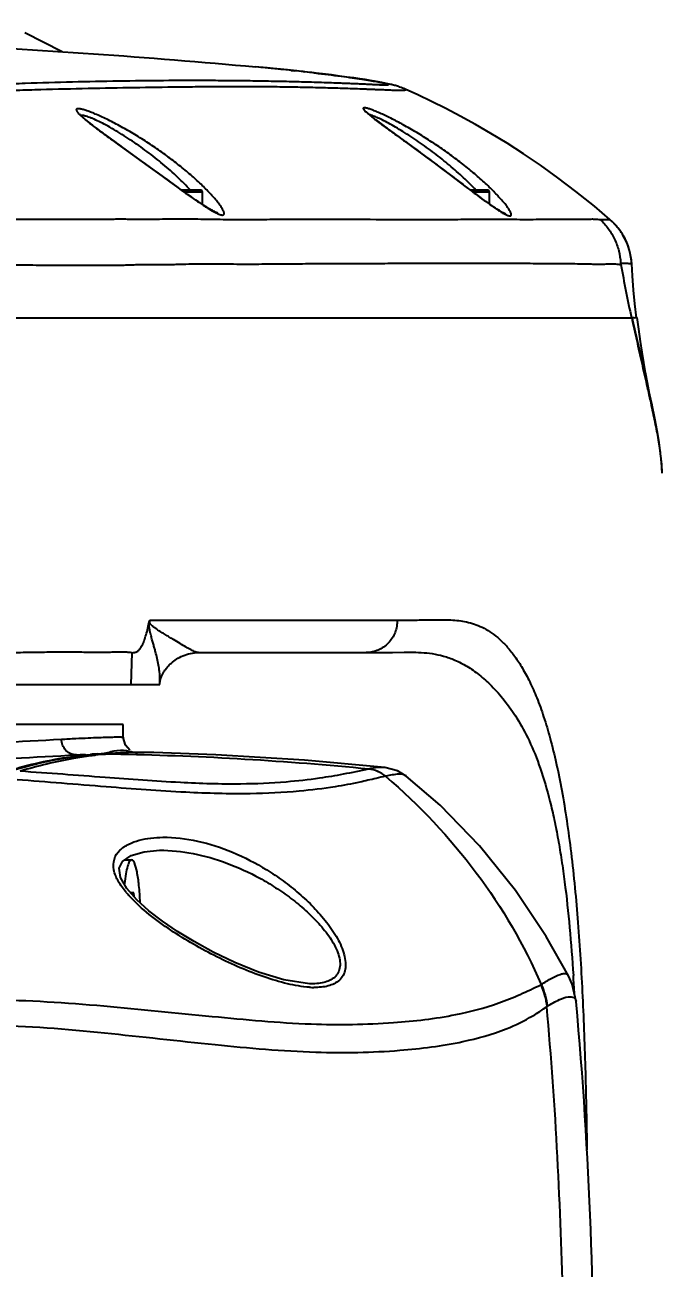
# Model space of a CAD drawing. Header units: millimetres. Extents: x 5828 to 6704, y 123 to 421.
# Drawn here: x 6434.87 to 6437.54, y 215.44 to 220.64 of the extents above; entities that cross this region are included whole.
import ezdxf

# ---------------------------------------------------------------- set-up
doc = ezdxf.new("R2010")
doc.units = ezdxf.units.MM
doc.layers.add('外形图', color=7, linetype='Continuous')
doc.layers.add('尺寸标注', color=7, linetype='Continuous')
doc.styles.add('微软雅黑', font='msyh.ttc', dxfattribs={"height": 1.5})
doc.dimstyles.new('尺寸标注_1_15比例', dxfattribs={"dimtxt": 1.5, "dimasz": 1.25, "dimexe": 0.5, "dimexo": 0.4, "dimgap": 0.5, "dimtad": 1, "dimdec": 1, "dimlfac": 15, "dimdsep": 46, "dimtxsty": '微软雅黑', "dimcen": 0.09, "dimadec": 0, "dimazin": 0, "dimtp": 0.01, "dimtm": 0.01, "dimtfac": 1, "dimtdec": 1, "dimtofl": 0, "dimtmove": 0, "dimatfit": 3, "dimfxl": 1, "dimtolj": 1, "dimarcsym": 0})

# ---------------------------------------------------------------- blocks, each defined once
blk = doc.blocks.new('*D790')
at = {"layer": 'Defpoints', "color": 0}
for p in [(6431.8498, 222.0224), (6429.7498, 214.45), (6431.8498, 214.4501)]:
    blk.add_point(p, dxfattribs=at)
at = {"layer": '尺寸标注', "color": 0, "lineweight": -2}
for p, q in [((6429.7498, 214.85), (6429.7498, 222.5224)), ((6431.8498, 214.8501), (6431.8498, 222.5224)), ((6428.4998, 222.0224), (6427.2498, 222.0224)), ((6433.0998, 222.0224), (6439.0354, 222.0224))]:
    blk.add_line(p, q, dxfattribs=at)
at = {"layer": '尺寸标注', "color": 0}
for points in [[(6428.4998, 221.814), (6428.4998, 222.2307), (6429.7498, 222.0224)], [(6433.0998, 222.2307), (6433.0998, 221.814), (6431.8498, 222.0224)]]:
    blk.add_solid(points, dxfattribs=at)
at = {"layer": '尺寸标注', "color": 0, "insert": (6436.6926, 223.3019), "char_height": 1.5, "attachment_point": 5, "style": '微软雅黑'}
blk.add_mtext('\\A1;31.5', dxfattribs=at)
blk = doc.blocks.new('*D791')
at = {"layer": 'Defpoints', "color": 0}
for p in [(6429.7498, 214.45), (6429.7498, 213.5834), (6447.9848, 213.5834)]:
    blk.add_point(p, dxfattribs=at)
at = {"layer": '尺寸标注', "color": 0, "lineweight": -2}
for p, q in [((6447.9848, 215.7), (6447.9848, 216.95)), ((6430.1498, 214.45), (6448.4848, 214.45)), ((6430.1498, 213.5834), (6448.4848, 213.5834)), ((6447.9848, 212.3334), (6447.9848, 208.1098))]:
    blk.add_line(p, q, dxfattribs=at)
at = {"layer": '尺寸标注', "color": 0}
for points in [[(6447.7765, 215.7), (6448.1932, 215.7), (6447.9848, 214.45)], [(6448.1932, 212.3334), (6447.7765, 212.3334), (6447.9848, 213.5834)]]:
    blk.add_solid(points, dxfattribs=at)
at = {"layer": '尺寸标注', "color": 0, "insert": (6446.7058, 209.5966), "char_height": 1.5, "attachment_point": 5, "rotation": 90, "style": '微软雅黑'}
blk.add_mtext('\\A1;13', dxfattribs=at)

msp = doc.modelspace()

# ---------------------------------------------------------------- linework, layer by layer
at = {"layer": '外形图', "color": 7, "linetype": 'Continuous'}
for p, q in [((6435.0307, 220.5282), (6434.8746, 220.6079)), ((6435.9883, 220.4505), (6436.0027, 220.449)), ((6436.0378, 220.4452), (6436.0454, 220.4443)), ((6436.0843, 220.4399), (6436.0872, 220.4396)), ((6436.4154, 220.389), (6436.4154, 220.389)), ((6436.3566, 220.2323), (6436.3461, 220.2402)), ((6436.3684, 220.2235), (6436.3566, 220.2323)), ((6436.3818, 220.2137), (6436.3684, 220.2235)), ((6436.4045, 220.1971), (6436.3818, 220.2137)), ((6435.2492, 220.1532), (6435.2253, 220.1707)), ((6436.482, 220.1407), (6436.4045, 220.1971)), ((6435.2757, 220.134), (6435.2492, 220.1532)), ((6435.3916, 220.05), (6435.2757, 220.134)), ((6436.5053, 220.1237), (6436.482, 220.1407)), ((6436.5303, 220.1053), (6436.5053, 220.1237)), ((6436.5573, 220.0853), (6436.5303, 220.1053)), ((6436.5868, 220.0634), (6436.5573, 220.0853)), ((6436.6181, 220.0399), (6436.5868, 220.0634)), ((6435.4492, 220.0082), (6435.3916, 220.05)), ((6435.4826, 219.984), (6435.4492, 220.0082)), ((6436.6498, 220.0161), (6436.6181, 220.0399)), ((6436.7206, 219.9627), (6436.6498, 220.0161)), ((6435.5114, 219.9632), (6435.4826, 219.984)), ((6435.5298, 219.95), (6435.5114, 219.9632)), ((6436.7443, 219.9449), (6436.7206, 219.9627)), ((6435.6098, 219.95), (6435.5298, 219.95)), ((6435.548, 219.9371), (6435.5298, 219.95)), ((6435.5391, 219.9434), (6435.6165, 219.9434)), ((6435.6165, 219.89), (6435.6165, 219.9434)), ((6436.8098, 219.95), (6436.7375, 219.95)), ((6436.7662, 219.9286), (6436.7443, 219.9449)), ((6436.7463, 219.9434), (6436.8165, 219.9434)), ((6436.8165, 219.892), (6436.8165, 219.9434)), ((6437.3311, 219.8172), (6437.3204, 219.827)), ((6437.3424, 219.8055), (6437.3311, 219.8172)), ((6437.3531, 219.7929), (6437.3424, 219.8055)), ((6437.3631, 219.7796), (6437.3531, 219.7929)), ((6437.3724, 219.7655), (6437.3631, 219.7796)), ((6437.3724, 219.7655), (6437.3721, 219.7659)), ((6437.3744, 219.762), (6437.3724, 219.7655)), ((6437.3745, 219.762), (6437.3743, 219.7623)), ((6437.3757, 219.7599), (6437.3743, 219.7623)), ((6437.4111, 219.6424), (6437.4111, 219.6424)), ((6428.3048, 219.4167), (6437.4124, 219.4167)), ((6437.4332, 219.4167), (6437.4345, 219.4172)), ((6437.4345, 219.4172), (6437.4345, 219.4172)), ((6437.4961, 219.0502), (6437.496, 219.0506)), ((6435.3989, 218.1526), (6436.431, 218.1527)), ((6435.6848, 218.1527), (6435.8467, 218.1527)), ((6436.2169, 218.1527), (6436.431, 218.1527)), ((6435.3222, 218.0163), (6435.3177, 217.8834)), ((6435.6006, 218.0167), (6436.357, 218.0167)), ((6436.4867, 218.018), (6436.4871, 218.018)), ((6428.2805, 217.8834), (6435.439, 217.8834)), ((6435.439, 217.8834), (6435.4392, 217.89)), ((6435.2849, 217.7167), (6428.4148, 217.7167)), ((6435.2859, 217.6622), (6435.2849, 217.7167)), ((6435.0905, 217.5891), (6435.1292, 217.5902)), ((6435.1683, 217.5912), (6435.1469, 217.5885)), ((6435.1683, 217.5912), (6435.1469, 217.5891)), ((6435.167, 217.5911), (6435.1469, 217.5886)), ((6435.2761, 217.5975), (6435.167, 217.5911)), ((6435.1689, 217.5866), (6435.1676, 217.5864)), ((6435.1683, 217.5912), (6435.1827, 217.5916)), ((6435.1709, 217.5876), (6435.1697, 217.5875)), ((6435.1786, 217.5931), (6435.1937, 217.5942)), ((6435.1827, 217.5916), (6435.2116, 217.5924)), ((6435.2913, 217.5977), (6435.2755, 217.5969)), ((6435.3214, 217.5987), (6435.2761, 217.5975)), ((6435.2913, 217.5977), (6435.2762, 217.5967)), ((6435.3212, 217.5987), (6435.2913, 217.5977)), ((6435.339, 217.599), (6435.3209, 217.5987)), ((6435.3394, 217.5991), (6435.3212, 217.5987)), ((6436.3117, 217.5296), (6436.3111, 217.5295)), ((6436.3792, 217.5363), (6436.3787, 217.5363)), ((6436.3832, 217.4997), (6436.3827, 217.4996)), ((6436.4687, 217.5006), (6436.4686, 217.5007)), ((6435.2823, 217.1439), (6435.3195, 217.1684)), ((6435.2916, 217.15), (6435.3208, 217.15)), ((6435.3294, 217.012), (6435.3178, 217.012)), ((6435.3308, 216.9972), (6435.3294, 217.012)), ((6436.065, 216.6322), (6436.0641, 216.6322)), ((6437.1469, 216.6658), (6437.147, 216.6657)), ((6437.1788, 216.5577), (6437.1788, 216.5576))]:
    msp.add_line(p, q, dxfattribs=at)
for points in [[(6436.4154, 220.389), (6436.4038, 220.3919), (6436.3921, 220.3946), (6436.3798, 220.3972), (6436.3665, 220.3999), (6436.3519, 220.4026), (6436.3356, 220.4054), (6436.3173, 220.4085), (6436.297, 220.4117), (6436.2743, 220.4151), (6436.249, 220.4188), (6436.221, 220.4227), (6436.1902, 220.4269), (6436.1563, 220.4312), (6436.1191, 220.4358), (6436.0783, 220.4406), (6436.0338, 220.4456), (6435.9853, 220.4509), (6435.9336, 220.4562), (6435.8793, 220.4615), (6435.8397, 220.4652)], [(6436.4639, 220.3722), (6436.4592, 220.3742), (6436.4532, 220.3767), (6436.4475, 220.3788), (6436.4423, 220.3807), (6436.4373, 220.3825), (6436.4325, 220.384), (6436.428, 220.3854), (6436.4236, 220.3867), (6436.4193, 220.3879), (6436.4154, 220.389)], [(6437.3204, 219.827), (6437.2555, 219.8824), (6437.1781, 219.9448), (6437.1028, 220.0019), (6437.0298, 220.0542), (6436.9588, 220.1023), (6436.8899, 220.1465), (6436.8229, 220.1873), (6436.7579, 220.2249), (6436.6948, 220.2595), (6436.6337, 220.2915), (6436.5744, 220.3209), (6436.5171, 220.3481), (6436.4639, 220.3722)], [(6435.2253, 220.1707), (6435.2039, 220.1864), (6435.1941, 220.1937), (6435.1848, 220.2006), (6435.1762, 220.2071), (6435.1681, 220.2132), (6435.1606, 220.2189), (6435.1537, 220.2243), (6435.1473, 220.2293), (6435.1415, 220.2339), (6435.1362, 220.2382), (6435.1313, 220.2421), (6435.127, 220.2458), (6435.123, 220.2492), (6435.1195, 220.2522), (6435.1164, 220.2551), (6435.1136, 220.2576), (6435.1112, 220.2599), (6435.1091, 220.262), (6435.1075, 220.2637), (6435.1061, 220.2652), (6435.1051, 220.2664), (6435.1044, 220.2673), (6435.1039, 220.2679)], [(6436.3461, 220.2402), (6436.3369, 220.2472), (6436.3327, 220.2504), (6436.3288, 220.2535), (6436.3252, 220.2563), (6436.3219, 220.259), (6436.3189, 220.2614), (6436.3161, 220.2637), (6436.3137, 220.2658), (6436.3114, 220.2678), (6436.3095, 220.2695), (6436.3078, 220.2711), (6436.3063, 220.2724), (6436.3051, 220.2736), (6436.3041, 220.2746), (6436.3034, 220.2754), (6436.3028, 220.276), (6436.3025, 220.2764), (6436.3024, 220.2764)], [(6435.6803, 219.8543), (6435.6803, 219.8544), (6435.6798, 219.8545), (6435.6789, 219.8547), (6435.6775, 219.8552), (6435.6755, 219.8559), (6435.6731, 219.857), (6435.6702, 219.8583), (6435.6668, 219.8599), (6435.6629, 219.8619), (6435.6586, 219.8642), (6435.6538, 219.8669), (6435.6485, 219.8699), (6435.6428, 219.8733), (6435.6366, 219.8771), (6435.6299, 219.8813), (6435.6228, 219.8858), (6435.6151, 219.8908), (6435.607, 219.8962), (6435.5984, 219.902), (6435.5893, 219.9082), (6435.5797, 219.9148), (6435.5696, 219.9218), (6435.559, 219.9293), (6435.548, 219.9371)], [(6436.8833, 219.8508), (6436.8833, 219.8508), (6436.8832, 219.8508), (6436.8826, 219.851), (6436.8816, 219.8514), (6436.8801, 219.852), (6436.8783, 219.8528), (6436.876, 219.8539), (6436.8733, 219.8553), (6436.8701, 219.857), (6436.8665, 219.859), (6436.8625, 219.8614), (6436.858, 219.8641), (6436.853, 219.8673), (6436.8474, 219.8708), (6436.8414, 219.8748), (6436.8349, 219.8792), (6436.8279, 219.884), (6436.8205, 219.8892), (6436.8126, 219.8948), (6436.8042, 219.9007), (6436.7954, 219.9071), (6436.7861, 219.9139), (6436.7764, 219.921), (6436.7662, 219.9286)], [(6437.4112, 219.6424), (6437.4102, 219.6539), (6437.4081, 219.6698), (6437.4049, 219.6856), (6437.4009, 219.7011), (6437.3959, 219.7164), (6437.3901, 219.7313), (6437.3833, 219.7458), (6437.3757, 219.7599)], [(6437.431, 219.4167), (6437.4247, 219.4746), (6437.4193, 219.5323), (6437.4145, 219.592), (6437.4111, 219.6424)], [(6437.4332, 219.4167), (6437.4345, 219.4171), (6437.4345, 219.4172)], [(6437.496, 219.0506), (6437.486, 219.0984), (6437.4769, 219.1444), (6437.4689, 219.1874), (6437.4616, 219.2294), (6437.4547, 219.2722), (6437.4478, 219.3178), (6437.4407, 219.3682), (6437.4345, 219.4172)], [(6437.5383, 218.767), (6437.5364, 218.8045), (6437.5321, 218.8487), (6437.5259, 218.8945), (6437.5177, 218.943), (6437.5077, 218.9949), (6437.4961, 219.0502)], [(6435.4392, 217.89), (6435.4392, 217.8902), (6435.4392, 217.8905), (6435.4392, 217.8909), (6435.4393, 217.8913), (6435.4393, 217.8918), (6435.4394, 217.8924), (6435.4395, 217.893), (6435.4395, 217.8937), (6435.4397, 217.8946), (6435.4398, 217.8954), (6435.44, 217.8964), (6435.4401, 217.8975), (6435.4404, 217.8986), (6435.4406, 217.8999), (6435.4409, 217.9012), (6435.4413, 217.9026), (6435.4417, 217.9042), (6435.4421, 217.9058), (6435.4427, 217.9075), (6435.4432, 217.9093), (6435.4439, 217.9112), (6435.4446, 217.9132), (6435.4454, 217.9153), (6435.4463, 217.9175), (6435.4473, 217.9199), (6435.4484, 217.9223), (6435.4496, 217.9248), (6435.4509, 217.9275), (6435.4524, 217.9303), (6435.454, 217.9332), (6435.4558, 217.9363), (6435.4578, 217.9394), (6435.46, 217.9427), (6435.4624, 217.9461), (6435.465, 217.9496), (6435.4678, 217.9533), (6435.471, 217.957), (6435.4745, 217.9609), (6435.4783, 217.9649), (6435.4824, 217.969), (6435.4869, 217.9731), (6435.4917, 217.9772), (6435.4969, 217.9813), (6435.5024, 217.9853), (6435.5083, 217.9893), (6435.5146, 217.9931), (6435.5212, 217.9967), (6435.5281, 218.0002), (6435.5353, 218.0034), (6435.5429, 218.0063), (6435.5507, 218.009), (6435.5588, 218.0113), (6435.5671, 218.0132), (6435.5755, 218.0147), (6435.584, 218.0158), (6435.5926, 218.0165), (6435.6006, 218.0167)], [(6436.357, 218.0167), (6436.4109, 218.0171), (6436.4596, 218.0178), (6436.4866, 218.018)], [(6435.3137, 217.6093), (6435.2953, 217.6293), (6435.2859, 217.6622)], [(6436.3791, 217.5363), (6436.0431, 217.567), (6435.6731, 217.5899), (6435.4141, 217.599)], [(6436.4688, 217.5005), (6436.4318, 217.5227), (6436.3786, 217.5363)], [(6437.147, 216.6657), (6437.0541, 216.8294), (6436.9253, 217.0221), (6436.7756, 217.2087), (6436.6108, 217.3782), (6436.4689, 217.5005)], [(6435.3195, 217.1684), (6435.3736, 217.1842), (6435.4369, 217.1901)], [(6435.3013, 217.0309), (6435.2744, 217.077), (6435.2681, 217.1152), (6435.2823, 217.1439)], [(6436.0641, 216.6322), (6435.9568, 216.6482), (6435.851, 216.681), (6435.7522, 216.7213), (6435.6615, 216.7649), (6435.5824, 216.8082), (6435.5129, 216.8507), (6435.4503, 216.8935), (6435.3934, 216.9376), (6435.3428, 216.9835), (6435.3013, 217.0309)], [(6437.1788, 216.5577), (6437.1625, 216.6307), (6437.1469, 216.6658)]]:
    msp.add_lwpolyline(points, dxfattribs=at)
for centre, radius, start, end in [((6434.7833, 208.9415), 11.572, 84.55654, 84.75746), ((6434.8208, 209.337), 11.1747, 84.43075, 84.55565), ((6434.8534, 209.6716), 10.8385, 84.26725, 84.43059), ((6434.8885, 210.0223), 10.486, 84.15174, 84.26662), ((6434.9243, 210.3724), 10.1341, 83.97351, 84.15168), ((6434.9999, 211.0841), 9.4185, 83.67335, 83.88808), ((6435.0825, 211.8277), 8.6703, 83.36512, 83.62415), ((6436.347, 220.1335), 0.2644, 75.0202, 82.443), ((6435.6098, 219.9434), 0.00667, 0, 90), ((6436.8098, 219.9434), 0.00667, 0, 90), ((6435.1886, 219.5629), 0.5398, 37.0381, 37.5411), ((6437.145, 219.6262), 0.2666, 35.0347, 45.5475), ((6437.1449, 219.6262), 0.2667, 31.5934, 35.0342), ((6437.145, 219.6263), 0.2666, 30.6789, 31.4784), ((6437.145, 219.6262), 0.2667, 6.5654, 30.6139), ((6437.1449, 219.6262), 0.2667, 3.4867, 6.5651), ((6446.7384, 221.3931), 9.5356, 190.60385, 191.96235), ((6435.2884, 216.0591), 1.538, 94.0947, 95.217), ((6435.4136, 215.7052), 1.898, 97.3849, 98.002), ((6435.3776, 215.9912), 1.6097, 95.9182, 97.3762), ((6434.9918, 204.0948), 13.4994, 88.79403, 89.06694), ((6434.99, 204.0397), 13.5545, 84.4042, 88.79119), ((6435.3615, 217.7315), 0.1348, 260.4163, 263.3386), ((6435.3762, 215.6103), 1.9891, 90.2549, 91.0609), ((6435.3756, 215.9849), 1.6145, 88.6301, 90.2921), ((6435.6514, 217.3087), 0.46, 219.7796, 221.216), ((6435.6804, 217.3341), 0.4986, 221.216, 222.5802), ((6427.5449, 216.0284), 9.6435, 3.32394, 3.79749), ((6436.088, 216.9796), 0.3627, 266.2652, 269.1752)]:
    msp.add_arc(centre, radius, start, end, dxfattribs=at)
for points, knots in [([(6430.3949, 220.4903), (6430.8475, 220.5276), (6431.7548, 220.5826), (6433.1182, 220.606), (6434.4811, 220.57), (6435.3877, 220.5066), (6435.8398, 220.4652)], [0, 0, 0, 0, 0.24991, 0.500056, 0.750174, 1, 1, 1, 1]), ([(6436.3818, 220.3957), (6436.3835, 220.3953), (6436.3858, 220.3946), (6436.3887, 220.3937), (6436.3904, 220.3931), (6436.3919, 220.3925), (6436.393, 220.392), (6436.3939, 220.3915), (6436.3945, 220.3911), (6436.3948, 220.3906), (6436.3946, 220.3901), (6436.3941, 220.3898), (6436.3933, 220.3895), (6436.3922, 220.3893), (6436.39, 220.389), (6436.3864, 220.3888), (6436.381, 220.3887), (6436.3744, 220.3888), (6436.3668, 220.389), (6436.3582, 220.3893), (6436.349, 220.3897), (6436.3393, 220.3902), (6436.3293, 220.3907), (6436.3156, 220.3914), (6436.2986, 220.3923), (6436.2784, 220.3932), (6436.2583, 220.394), (6436.2381, 220.3949), (6436.2178, 220.3957), (6436.1904, 220.3968), (6436.156, 220.3981), (6436.1146, 220.3995), (6436.0732, 220.4007), (6436.0314, 220.4019), (6435.9893, 220.4029), (6435.9467, 220.4038), (6435.889, 220.405), (6435.8159, 220.4062), (6435.7272, 220.4072), (6435.6064, 220.4079), (6435.4526, 220.4078), (6435.2644, 220.4055), (6435.0718, 220.4016), (6434.9088, 220.3969), (6434.7765, 220.3919), (6434.6755, 220.3876), (6434.5901, 220.384), (6434.521, 220.3809), (6434.4691, 220.3784), (6434.4172, 220.3756), (6434.3735, 220.3731), (6434.337, 220.3713), (6434.3067, 220.3703), (6434.2728, 220.3698), (6434.2346, 220.37), (6434.1914, 220.3709), (6434.1245, 220.373), (6434.03, 220.3772), (6433.9043, 220.384), (6433.7628, 220.3927), (6433.6065, 220.4028), (6433.4368, 220.414), (6433.2552, 220.4257), (6432.9932, 220.4421), (6432.6468, 220.4616), (6432.2159, 220.4806), (6431.774, 220.4931), (6431.4772, 220.4961), (6431.3292, 220.496)], [0, 0, 0, 0, 0.001005, 0.001424, 0.001788, 0.002095, 0.002344, 0.002537, 0.002676, 0.002769, 0.002847, 0.002957, 0.003121, 0.003346, 0.003636, 0.004419, 0.005476, 0.006786, 0.008313, 0.010011, 0.011839, 0.013759, 0.015739, 0.017757, 0.021808, 0.025783, 0.029718, 0.033675, 0.037682, 0.041725, 0.049858, 0.058001, 0.066147, 0.07434, 0.082622, 0.091004, 0.099485, 0.116686, 0.134131, 0.15183, 0.187963, 0.224906, 0.262845, 0.301622, 0.321144, 0.340943, 0.361275, 0.371569, 0.381799, 0.391929, 0.402207, 0.407637, 0.413513, 0.420086, 0.42759, 0.436101, 0.445569, 0.467102, 0.491878, 0.519837, 0.550741, 0.584288, 0.620184, 0.658153, 0.739165, 0.82487, 0.912674, 1, 1, 1, 1]), ([(6436.4639, 220.3722), (6436.4644, 220.372), (6436.4652, 220.3716), (6436.4663, 220.371), (6436.4671, 220.3704), (6436.4676, 220.3699), (6436.4678, 220.3693), (6436.4677, 220.3687), (6436.4671, 220.3683), (6436.4664, 220.3679), (6436.4653, 220.3676), (6436.4632, 220.3671), (6436.4597, 220.3667), (6436.4546, 220.3664), (6436.4484, 220.3663), (6436.4411, 220.3663), (6436.4329, 220.3664), (6436.4241, 220.3666), (6436.4114, 220.3669), (6436.395, 220.3676), (6436.3751, 220.3685), (6436.3552, 220.3693), (6436.3354, 220.37), (6436.3156, 220.3708), (6436.2886, 220.3718), (6436.2546, 220.3731), (6436.2136, 220.3745), (6436.1723, 220.3759), (6436.1309, 220.3771), (6436.0892, 220.3782), (6436.0329, 220.3795), (6435.9616, 220.3807), (6435.8753, 220.3817), (6435.7878, 220.382), (6435.6991, 220.3819), (6435.6093, 220.3813), (6435.4868, 220.3801), (6435.3299, 220.3779), (6435.1373, 220.3743), (6434.9735, 220.3706), (6434.8399, 220.3666), (6434.7374, 220.3633), (6434.6508, 220.3605), (6434.5807, 220.3581), (6434.5281, 220.356), (6434.4845, 220.3541), (6434.4495, 220.3524), (6434.4224, 220.3511), (6434.3938, 220.3499), (6434.3624, 220.349), (6434.3273, 220.3487), (6434.2879, 220.3491), (6434.2439, 220.35), (6434.1768, 220.3519), (6434.0831, 220.3556), (6433.9592, 220.3615), (6433.8205, 220.3689), (6433.6677, 220.3776), (6433.5021, 220.3871), (6433.3249, 220.3971), (6433.0688, 220.4111), (6432.7289, 220.4282), (6432.3044, 220.4455), (6431.8664, 220.4581), (6431.5713, 220.4625), (6431.4236, 220.4635)], [0, 0, 0, 0, 0.000299, 0.000543, 0.000736, 0.000879, 0.000986, 0.001083, 0.001206, 0.001376, 0.001601, 0.001886, 0.002644, 0.003658, 0.00491, 0.006367, 0.007994, 0.009754, 0.011614, 0.015519, 0.019505, 0.023431, 0.027328, 0.031255, 0.03524, 0.043323, 0.051473, 0.059635, 0.06782, 0.076064, 0.084386, 0.101264, 0.118376, 0.135675, 0.153204, 0.170997, 0.189039, 0.225933, 0.264122, 0.303381, 0.323244, 0.343462, 0.364228, 0.374714, 0.38512, 0.395433, 0.400621, 0.405935, 0.411535, 0.41766, 0.424547, 0.432361, 0.441089, 0.450673, 0.472205, 0.496759, 0.524316, 0.554673, 0.587577, 0.622784, 0.660067, 0.739872, 0.824778, 0.912324, 1, 1, 1, 1]), ([(6436.0872, 220.4396), (6436.1236, 220.4353), (6436.1754, 220.4289), (6436.2404, 220.42), (6436.2805, 220.4142), (6436.3146, 220.4088), (6436.3425, 220.404), (6436.3643, 220.3998), (6436.3767, 220.397), (6436.3818, 220.3957)], [0, 0, 0, 0, 0.369105, 0.524919, 0.660966, 0.776841, 0.87219, 0.946653, 1, 1, 1, 1]), ([(6435.7075, 219.8523), (6435.7075, 219.8535), (6435.7071, 219.8563), (6435.7057, 219.8606), (6435.7035, 219.8656), (6435.6993, 219.8735), (6435.692, 219.8847), (6435.6811, 219.8992), (6435.6678, 219.9153), (6435.6464, 219.9392), (6435.6151, 219.9708), (6435.5728, 220.0096), (6435.5254, 220.0494), (6435.474, 220.0891), (6435.4196, 220.1279), (6435.3633, 220.1648), (6435.3157, 220.1935), (6435.2778, 220.2148), (6435.2504, 220.2295), (6435.2239, 220.243), (6435.1987, 220.2551), (6435.1753, 220.2656), (6435.154, 220.2744), (6435.1353, 220.2814), (6435.1214, 220.2858), (6435.1117, 220.2883), (6435.1058, 220.2895), (6435.1008, 220.2902), (6435.0966, 220.2904), (6435.0934, 220.2901), (6435.0909, 220.2893), (6435.0893, 220.2876), (6435.0891, 220.2863), (6435.0891, 220.2856)], [0, 0, 0, 0, 0.004689, 0.010519, 0.017531, 0.025711, 0.045349, 0.068935, 0.095939, 0.125882, 0.192979, 0.267606, 0.34781, 0.431979, 0.518574, 0.605892, 0.691851, 0.733515, 0.773785, 0.812212, 0.848307, 0.881546, 0.911392, 0.937322, 0.958863, 0.967869, 0.975654, 0.982205, 0.987534, 0.991702, 0.994868, 0.997411, 1, 1, 1, 1]), ([(6435.0891, 220.2856), (6435.0891, 220.2844), (6435.0901, 220.2816), (6435.0928, 220.2773), (6435.0971, 220.2721), (6435.1006, 220.2685), (6435.1025, 220.2665)], [0, 0, 0, 0, 0.151683, 0.365953, 0.648703, 1, 1, 1, 1]), ([(6435.1025, 220.2665), (6435.1067, 220.2624), (6435.1163, 220.2536), (6435.1328, 220.2399), (6435.1525, 220.2245), (6435.1837, 220.2008), (6435.2276, 220.1685), (6435.2843, 220.1274), (6435.3447, 220.0837), (6435.4065, 220.0389), (6435.4681, 219.9941), (6435.509, 219.9645), (6435.5292, 219.95)], [0, 0, 0, 0, 0.033003, 0.073656, 0.121065, 0.174299, 0.294695, 0.428387, 0.570023, 0.715165, 0.859848, 1, 1, 1, 1]), ([(6436.9079, 219.8472), (6436.9079, 219.8484), (6436.9075, 219.8509), (6436.906, 219.855), (6436.9038, 219.8598), (6436.8995, 219.8675), (6436.8921, 219.8785), (6436.8811, 219.8929), (6436.8676, 219.9088), (6436.8521, 219.926), (6436.8346, 219.9442), (6436.8084, 219.9701), (6436.772, 220.0034), (6436.7245, 220.0434), (6436.6731, 220.0834), (6436.6187, 220.1225), (6436.5626, 220.16), (6436.5151, 220.1892), (6436.4774, 220.2111), (6436.4501, 220.2263), (6436.4237, 220.2403), (6436.3987, 220.253), (6436.3754, 220.2642), (6436.3542, 220.2738), (6436.3379, 220.2806), (6436.3263, 220.2851), (6436.3187, 220.2879), (6436.3119, 220.2901), (6436.306, 220.2918), (6436.3009, 220.293), (6436.2967, 220.2937), (6436.2938, 220.2939), (6436.292, 220.2937), (6436.2907, 220.2934), (6436.2896, 220.2928), (6436.2891, 220.2918), (6436.2891, 220.2913), (6436.2891, 220.291)], [0, 0, 0, 0, 0.004327, 0.009862, 0.016635, 0.024619, 0.04401, 0.067487, 0.094465, 0.124437, 0.156963, 0.191674, 0.266471, 0.346818, 0.431089, 0.517738, 0.605073, 0.691043, 0.732728, 0.773042, 0.811551, 0.847777, 0.881209, 0.911316, 0.937566, 0.949091, 0.95947, 0.968656, 0.976611, 0.983303, 0.988723, 0.992889, 0.994527, 0.995897, 0.998015, 0.998968, 1, 1, 1, 1]), ([(6436.2891, 220.291), (6436.2891, 220.2906), (6436.2893, 220.2897), (6436.2903, 220.2875), (6436.2926, 220.2844), (6436.2966, 220.2801), (6436.2997, 220.2771), (6436.3015, 220.2754)], [0, 0, 0, 0, 0.061718, 0.139517, 0.349858, 0.636677, 1, 1, 1, 1]), ([(6436.3015, 220.2754), (6436.3057, 220.2716), (6436.3156, 220.2632), (6436.3325, 220.25), (6436.3527, 220.2347), (6436.385, 220.2109), (6436.4303, 220.1781), (6436.4887, 220.1356), (6436.5504, 220.0903), (6436.6133, 220.0433), (6436.6756, 219.9964), (6436.7167, 219.9652), (6436.737, 219.95)], [0, 0, 0, 0, 0.031503, 0.071269, 0.118272, 0.17148, 0.292493, 0.427135, 0.569615, 0.715289, 0.860121, 1, 1, 1, 1]), ([(6436.76, 219.95), (6436.7432, 219.9677), (6436.7073, 220.0032), (6436.6493, 220.0547), (6436.5867, 220.1049), (6436.5322, 220.1444), (6436.488, 220.174), (6436.4558, 220.1944), (6436.4249, 220.2129), (6436.396, 220.2292), (6436.3699, 220.2428), (6436.3475, 220.2534), (6436.3314, 220.2601), (6436.321, 220.2635), (6436.3166, 220.2646), (6436.3147, 220.2649)], [0, 0, 0, 0, 0.133167, 0.27563, 0.423204, 0.571199, 0.643467, 0.713256, 0.77933, 0.840247, 0.894392, 0.940072, 0.975681, 0.989303, 1, 1, 1, 1]), ([(6435.5667, 219.95), (6435.5494, 219.9685), (6435.5121, 220.0058), (6435.4514, 220.0596), (6435.3966, 220.1031), (6435.3506, 220.1365), (6435.3157, 220.1604), (6435.2811, 220.1828), (6435.2473, 220.2031), (6435.2151, 220.2212), (6435.1855, 220.2364), (6435.1627, 220.2468), (6435.1466, 220.2534), (6435.1363, 220.257), (6435.1275, 220.2597), (6435.1202, 220.2614), (6435.1144, 220.262), (6435.1111, 220.2618), (6435.1097, 220.2614)], [0, 0, 0, 0, 0.135934, 0.282379, 0.434564, 0.511187, 0.587073, 0.661182, 0.732243, 0.798725, 0.858849, 0.910677, 0.93288, 0.952314, 0.968802, 0.982228, 0.992568, 1, 1, 1, 1]), ([(6435.5292, 219.95), (6435.5407, 219.9418), (6435.563, 219.9258), (6435.5955, 219.9032), (6435.6212, 219.886), (6435.6404, 219.8738), (6435.6533, 219.8659), (6435.6652, 219.8592), (6435.6758, 219.8537), (6435.685, 219.8496), (6435.6927, 219.8469), (6435.6983, 219.8458), (6435.7018, 219.8459), (6435.7039, 219.8463), (6435.7055, 219.8472), (6435.7071, 219.8491), (6435.7075, 219.851), (6435.7075, 219.8523)], [0, 0, 0, 0, 0.199863, 0.387737, 0.559169, 0.637018, 0.708571, 0.772984, 0.829422, 0.877136, 0.915606, 0.944785, 0.956168, 0.965776, 0.974152, 0.982102, 1, 1, 1, 1]), ([(6436.737, 219.95), (6436.7513, 219.9392), (6436.7788, 219.9187), (6436.8125, 219.8941), (6436.8374, 219.8767), (6436.854, 219.8657), (6436.8687, 219.8564), (6436.8781, 219.8512), (6436.8825, 219.849)], [0, 0, 0, 0, 0.303576, 0.580544, 0.705234, 0.818173, 0.917175, 1, 1, 1, 1]), ([(6436.8825, 219.849), (6436.8844, 219.848), (6436.888, 219.8463), (6436.8931, 219.8442), (6436.8975, 219.8428), (6436.9011, 219.8421), (6436.9041, 219.8421), (6436.9063, 219.843), (6436.9077, 219.8449), (6436.9079, 219.8464), (6436.9079, 219.8472)], [0, 0, 0, 0, 0.217171, 0.403171, 0.557474, 0.680749, 0.77587, 0.85036, 0.919209, 1, 1, 1, 1]), ([(6431.1384, 219.8245), (6431.2971, 219.8245), (6431.536, 219.8244), (6431.8549, 219.8246), (6432.1736, 219.8251), (6432.4898, 219.8258), (6432.802, 219.8262), (6433.0298, 219.8263), (6433.2518, 219.8264), (6433.4669, 219.8267), (6433.6741, 219.8272), (6433.8724, 219.8277), (6434.0609, 219.8281), (6434.2386, 219.8283), (6434.4047, 219.8285), (6434.5584, 219.8287), (6434.6991, 219.8289), (6434.8262, 219.8289), (6434.9233, 219.8289), (6434.9936, 219.829), (6435.0536, 219.8292), (6435.1084, 219.8292), (6435.1583, 219.8288), (6435.1905, 219.8286), (6435.22, 219.8288), (6435.2478, 219.8292), (6435.2749, 219.8294), (6435.3019, 219.8292), (6435.3291, 219.8286), (6435.3654, 219.828), (6435.4103, 219.8283), (6435.4639, 219.8297), (6435.5172, 219.8302), (6435.5707, 219.8297), (6435.624, 219.8288), (6435.677, 219.828), (6435.7296, 219.8275), (6435.7819, 219.8274), (6435.8512, 219.8276), (6435.9373, 219.828), (6436.04, 219.8285), (6436.1752, 219.8286), (6436.3092, 219.8278), (6436.4419, 219.8275), (6436.5238, 219.8276), (6436.5888, 219.8276), (6436.637, 219.8276), (6436.6849, 219.8278), (6436.7482, 219.8281), (6436.8111, 219.8284), (6436.8736, 219.8282), (6436.9198, 219.8279), (6436.9657, 219.8277), (6437.0112, 219.8278), (6437.0566, 219.8284), (6437.0943, 219.8288), (6437.1245, 219.8286), (6437.1471, 219.8283), (6437.1696, 219.8279), (6437.1919, 219.8278), (6437.2139, 219.8282), (6437.2357, 219.8292), (6437.2575, 219.8294), (6437.272, 219.8282), (6437.2792, 219.827)], [0, 0, 0, 0, 0.077556, 0.116688, 0.155805, 0.233231, 0.271162, 0.308324, 0.344534, 0.379616, 0.413405, 0.445743, 0.47648, 0.505467, 0.532557, 0.557622, 0.580566, 0.601308, 0.619721, 0.628, 0.63564, 0.649018, 0.654793, 0.660007, 0.664759, 0.669219, 0.673579, 0.677968, 0.682419, 0.686888, 0.695697, 0.704366, 0.713048, 0.721768, 0.73047, 0.7391, 0.747659, 0.756167, 0.764646, 0.781523, 0.79825, 0.814819, 0.84756, 0.863707, 0.879663, 0.887566, 0.89542, 0.903225, 0.910981, 0.926349, 0.933951, 0.941484, 0.948944, 0.956347, 0.963727, 0.971112, 0.974803, 0.978484, 0.982147, 0.985778, 0.989369, 0.992917, 0.996442, 1, 1, 1, 1]), ([(6437.2792, 219.827), (6437.2822, 219.8271), (6437.288, 219.8273), (6437.2961, 219.8275), (6437.303, 219.8277), (6437.3088, 219.8278), (6437.3129, 219.8277), (6437.3156, 219.8276), (6437.3172, 219.8275), (6437.3184, 219.8274), (6437.3194, 219.8273), (6437.32, 219.8272), (6437.3204, 219.8271), (6437.3204, 219.827)], [0, 0, 0, 0, 0.222636, 0.417554, 0.585263, 0.725598, 0.83803, 0.883547, 0.921778, 0.952602, 0.975906, 0.991656, 1, 1, 1, 1]), ([(6437.2792, 219.827), (6437.2918, 219.8155), (6437.3147, 219.7898), (6437.3411, 219.7455), (6437.3586, 219.6967), (6437.3639, 219.6625), (6437.3648, 219.6454)], [0, 0, 0, 0, 0.24904, 0.498774, 0.74915, 1, 1, 1, 1]), ([(6431.1244, 219.6562), (6431.2844, 219.6556), (6431.606, 219.6541), (6432.0876, 219.6519), (6432.4878, 219.6502), (6432.8034, 219.6486), (6433.0341, 219.6472), (6433.2593, 219.6458), (6433.4778, 219.6445), (6433.6886, 219.6434), (6433.8909, 219.6424), (6434.0835, 219.6414), (6434.2657, 219.6404), (6434.4364, 219.6394), (6434.595, 219.6386), (6434.7408, 219.6378), (6434.8731, 219.6372), (6434.9912, 219.6365), (6435.0804, 219.6363), (6435.1441, 219.6363), (6435.1859, 219.6363), (6435.2238, 219.6363), (6435.2581, 219.6364), (6435.2891, 219.6368), (6435.3177, 219.6377), (6435.345, 219.6386), (6435.3809, 219.6395), (6435.4169, 219.6391), (6435.4532, 219.6389), (6435.4802, 219.6391), (6435.5071, 219.6398), (6435.5426, 219.6409), (6435.5871, 219.642), (6435.6406, 219.6422), (6435.694, 219.6416), (6435.7471, 219.6411), (6435.8173, 219.6408), (6435.9045, 219.6413), (6436.0086, 219.6422), (6436.1119, 219.6431), (6436.2142, 219.6436), (6436.3155, 219.6438), (6436.416, 219.6439), (6436.5155, 219.6441), (6436.614, 219.6446), (6436.7115, 219.6448), (6436.8081, 219.6452), (6436.888, 219.6451), (6436.9515, 219.6445), (6436.9986, 219.6438), (6437.0453, 219.6431), (6437.0918, 219.6427), (6437.1381, 219.6427), (6437.1768, 219.6426), (6437.2076, 219.6421), (6437.2306, 219.6415), (6437.2535, 219.6409), (6437.2762, 219.6406), (6437.2986, 219.6409), (6437.3209, 219.6416), (6437.3433, 219.6415), (6437.3583, 219.6398), (6437.3657, 219.6384)], [0, 0, 0, 0, 0.076909, 0.154556, 0.231494, 0.269241, 0.306266, 0.342395, 0.377457, 0.411291, 0.443742, 0.474658, 0.50389, 0.531291, 0.556736, 0.580122, 0.601359, 0.62033, 0.636891, 0.644228, 0.650927, 0.656994, 0.662456, 0.667384, 0.671909, 0.67622, 0.680485, 0.689179, 0.693555, 0.697895, 0.702188, 0.706457, 0.714997, 0.723574, 0.732146, 0.740663, 0.74911, 0.765893, 0.782587, 0.79914, 0.815525, 0.831761, 0.847861, 0.863814, 0.879597, 0.89521, 0.91068, 0.926018, 0.933623, 0.941169, 0.94865, 0.956086, 0.963509, 0.970939, 0.974649, 0.978343, 0.98201, 0.985639, 0.98923, 0.992797, 0.996366, 1, 1, 1, 1]), ([(6437.3657, 219.6384), (6437.3656, 219.6389), (6437.3652, 219.6412), (6437.3649, 219.6436), (6437.3648, 219.6454)], [0, 0, 0, 0, 0.224435, 1, 1, 1, 1]), ([(6437.3648, 219.6454), (6437.3683, 219.6452), (6437.3747, 219.645), (6437.3838, 219.6446), (6437.3916, 219.6442), (6437.3981, 219.6437), (6437.4027, 219.6433), (6437.4058, 219.6431), (6437.4075, 219.6429), (6437.4089, 219.6428), (6437.41, 219.6426), (6437.4107, 219.6425), (6437.411, 219.6425), (6437.4111, 219.6424)], [0, 0, 0, 0, 0.22179, 0.417167, 0.585962, 0.727464, 0.840695, 0.886357, 0.924532, 0.955087, 0.977896, 0.99288, 1, 1, 1, 1]), ([(6437.4943, 219.0501), (6437.488, 219.0787), (6437.4747, 219.1374), (6437.4542, 219.2272), (6437.4332, 219.3208), (6437.4193, 219.3844), (6437.4124, 219.4167)], [0, 0, 0, 0, 0.234079, 0.480251, 0.736104, 1, 1, 1, 1]), ([(6437.4138, 219.4171), (6437.4146, 219.4171), (6437.4174, 219.4172), (6437.4202, 219.417), (6437.4222, 219.4167)], [0, 0, 0, 0, 0.270648, 1, 1, 1, 1]), ([(6437.496, 219.0506), (6437.4898, 219.0792), (6437.4767, 219.1379), (6437.4562, 219.2277), (6437.435, 219.3212), (6437.4209, 219.3848), (6437.4138, 219.4171)], [0, 0, 0, 0, 0.233862, 0.479898, 0.73579, 1, 1, 1, 1]), ([(6437.4222, 219.4167), (6437.4244, 219.4169), (6437.4275, 219.4172), (6437.4312, 219.4171), (6437.4326, 219.4169), (6437.4332, 219.4167)], [0, 0, 0, 0, 0.614254, 0.835539, 1, 1, 1, 1]), ([(6437.5383, 218.767), (6437.5377, 218.7877), (6437.5346, 218.8311), (6437.5249, 218.8989), (6437.5111, 218.9726), (6437.5001, 219.0236), (6437.4943, 219.0501)], [0, 0, 0, 0, 0.216448, 0.45453, 0.716105, 1, 1, 1, 1]), ([(6435.3222, 218.0163), (6435.3258, 218.0162), (6435.3313, 218.0165), (6435.3384, 218.0186), (6435.3457, 218.0223), (6435.3524, 218.0283), (6435.3584, 218.0361), (6435.3649, 218.0465), (6435.3723, 218.0629), (6435.3801, 218.0859), (6435.3873, 218.1126), (6435.3915, 218.1317), (6435.3936, 218.1418)], [0, 0, 0, 0, 0.06995, 0.105388, 0.142501, 0.226805, 0.276647, 0.332674, 0.464508, 0.622095, 0.80205, 1, 1, 1, 1]), ([(6435.4392, 217.89), (6435.4398, 217.906), (6435.4384, 217.9308), (6435.4335, 217.9645), (6435.4279, 217.992), (6435.4219, 218.0158), (6435.4164, 218.0359), (6435.4118, 218.052), (6435.4078, 218.0661), (6435.4045, 218.0779), (6435.4019, 218.0876), (6435.3997, 218.0961), (6435.3981, 218.1034), (6435.3968, 218.1095), (6435.3956, 218.1161), (6435.3948, 218.1221), (6435.3942, 218.1266), (6435.394, 218.1295), (6435.3938, 218.1317), (6435.3937, 218.1342), (6435.3937, 218.1367), (6435.3936, 218.1388), (6435.3936, 218.1405), (6435.3936, 218.1414), (6435.3936, 218.1418)], [0, 0, 0, 0, 0.186911, 0.288992, 0.397642, 0.514156, 0.575997, 0.640869, 0.709792, 0.746377, 0.784987, 0.826506, 0.848857, 0.872727, 0.898604, 0.927813, 0.943443, 0.951767, 0.960768, 0.970288, 0.980102, 0.990135, 0.995253, 1, 1, 1, 1]), ([(6435.3937, 218.1421), (6435.3938, 218.143), (6435.3941, 218.1441), (6435.3945, 218.1456), (6435.3948, 218.1464), (6435.3951, 218.147), (6435.3952, 218.1474), (6435.3954, 218.1478), (6435.3956, 218.1481), (6435.3959, 218.1483), (6435.3961, 218.1488), (6435.396, 218.1495), (6435.396, 218.15), (6435.3959, 218.1503)], [0, 0, 0, 0, 0.284875, 0.413937, 0.530015, 0.584678, 0.639792, 0.690668, 0.730642, 0.764727, 0.810006, 0.900409, 1, 1, 1, 1]), ([(6435.3961, 218.1503), (6435.3964, 218.1504), (6435.3968, 218.1504), (6435.3973, 218.1505), (6435.3977, 218.1505), (6435.3979, 218.1506), (6435.398, 218.1506), (6435.3981, 218.1506), (6435.3982, 218.1506), (6435.3983, 218.1506), (6435.3984, 218.1506), (6435.3985, 218.1507), (6435.3985, 218.1509), (6435.3985, 218.1513), (6435.3985, 218.1517), (6435.3985, 218.152), (6435.3984, 218.1523), (6435.3985, 218.1525), (6435.3985, 218.1526), (6435.3985, 218.1527), (6435.3986, 218.1527), (6435.3987, 218.1526), (6435.3988, 218.1526), (6435.3988, 218.1526), (6435.3989, 218.1526)], [0, 0, 0, 0, 0.164747, 0.247165, 0.329597, 0.370955, 0.391545, 0.412227, 0.432873, 0.457628, 0.479212, 0.494551, 0.523017, 0.61468, 0.728963, 0.785313, 0.836181, 0.877907, 0.907037, 0.922291, 0.932302, 0.958466, 0.980007, 1, 1, 1, 1]), ([(6435.6006, 218.0167), (6435.5984, 218.0167), (6435.5937, 218.0174), (6435.5863, 218.0199), (6435.5781, 218.0234), (6435.5651, 218.0299), (6435.5469, 218.0403), (6435.5227, 218.0547), (6435.5003, 218.0682), (6435.4807, 218.08), (6435.4675, 218.0879), (6435.4566, 218.0946), (6435.4482, 218.0998), (6435.4395, 218.1053), (6435.4322, 218.11), (6435.4263, 218.1139), (6435.4218, 218.117), (6435.4172, 218.1202), (6435.4127, 218.1236), (6435.4089, 218.1266), (6435.4059, 218.1293), (6435.4036, 218.1315), (6435.4012, 218.134), (6435.3994, 218.1365), (6435.3979, 218.1389), (6435.3971, 218.1409), (6435.3966, 218.1428), (6435.3964, 218.1442), (6435.3964, 218.1455), (6435.3965, 218.1467), (6435.3967, 218.1475), (6435.3967, 218.1483), (6435.3965, 218.1492), (6435.3962, 218.15), (6435.3961, 218.1503)], [0, 0, 0, 0, 0.025812, 0.056705, 0.092846, 0.134033, 0.230367, 0.343497, 0.472712, 0.543354, 0.617938, 0.656719, 0.696523, 0.737364, 0.779295, 0.800712, 0.822476, 0.844652, 0.867358, 0.890828, 0.902997, 0.915627, 0.929005, 0.943858, 0.95239, 0.963009, 0.970304, 0.974885, 0.980561, 0.986131, 0.988514, 0.990814, 0.995457, 1, 1, 1, 1]), ([(6436.431, 218.1527), (6436.4312, 218.1439), (6436.4298, 218.1262), (6436.4227, 218.1006), (6436.4107, 218.0769), (6436.3945, 218.0561), (6436.3745, 218.039), (6436.3515, 218.0263), (6436.3266, 218.0185), (6436.3093, 218.0167), (6436.3007, 218.0167)], [0, 0, 0, 0, 0.126345, 0.252502, 0.378287, 0.503574, 0.628315, 0.752545, 0.87638, 1, 1, 1, 1]), ([(6436.431, 218.1527), (6436.4534, 218.1527), (6436.498, 218.1526), (6436.5535, 218.1532), (6436.5977, 218.154), (6436.6306, 218.1541), (6436.6636, 218.153), (6436.6965, 218.1498), (6436.7294, 218.1436), (6436.7624, 218.1334), (6436.7953, 218.1186), (6436.828, 218.0984), (6436.8606, 218.0722), (6436.8928, 218.0392), (6436.9247, 217.9989), (6436.9561, 217.9503), (6436.9867, 217.8925), (6437.0165, 217.8245), (6437.045, 217.7453), (6437.0719, 217.6544), (6437.097, 217.5515), (6437.12, 217.437), (6437.1405, 217.3119), (6437.1651, 217.1279), (6437.1834, 216.9343), (6437.1973, 216.7338), (6437.2058, 216.5778), (6437.2126, 216.4197), (6437.2176, 216.26), (6437.2213, 216.0994), (6437.2233, 215.9921), (6437.2242, 215.9384)], [0, 0, 0, 0, 0.025323, 0.050436, 0.062917, 0.075354, 0.087764, 0.1002, 0.112773, 0.125668, 0.139144, 0.153519, 0.169142, 0.186383, 0.205608, 0.227238, 0.251755, 0.279616, 0.31125, 0.347005, 0.386981, 0.431127, 0.47915, 0.530606, 0.641273, 0.699227, 0.758282, 0.818119, 0.87849, 0.939167, 1, 1, 1, 1]), ([(6435.3222, 218.0163), (6435.3148, 218.0167), (6435.3036, 218.0176), (6435.2884, 218.0186), (6435.2764, 218.0189), (6435.2639, 218.019), (6435.251, 218.0186), (6435.2376, 218.0179), (6435.2188, 218.017), (6435.1993, 218.0165), (6435.1791, 218.0165), (6435.1633, 218.0167), (6435.1469, 218.0171), (6435.1242, 218.0176), (6435.0945, 218.0181), (6435.0574, 218.0184), (6435.0043, 218.0183), (6434.9333, 218.0173), (6434.843, 218.0159), (6434.7457, 218.0152), (6434.6419, 218.0154), (6434.5513, 218.016), (6434.4757, 218.0165), (6434.4167, 218.017), (6434.3562, 218.0174), (6434.2728, 218.0178), (6434.165, 218.0177), (6434.0317, 218.017), (6433.8934, 218.0165), (6433.7505, 218.0174), (6433.6031, 218.0187), (6433.4518, 218.0199), (6433.2968, 218.0205), (6433.1386, 218.0202), (6432.9774, 218.0193), (6432.8136, 218.018), (6432.6758, 218.017), (6432.5644, 218.0167), (6432.4803, 218.0167), (6432.3958, 218.0169), (6432.2826, 218.0172), (6432.1406, 218.0174), (6431.9983, 218.0171), (6431.8842, 218.0168), (6431.7701, 218.0166), (6431.6277, 218.0167), (6431.4573, 218.0169), (6431.3158, 218.0169), (6431.2031, 218.0168), (6431.147, 218.0167), (6431.119, 218.0167)], [0, 0, 0, 0, 0.00525, 0.008014, 0.010875, 0.013841, 0.016916, 0.020105, 0.02341, 0.030366, 0.034019, 0.037791, 0.041681, 0.045688, 0.054048, 0.062865, 0.07213, 0.091973, 0.113503, 0.136657, 0.161381, 0.187624, 0.201299, 0.215334, 0.229722, 0.244453, 0.274913, 0.306643, 0.339568, 0.373612, 0.408692, 0.444723, 0.481622, 0.519302, 0.557678, 0.596664, 0.636172, 0.656093, 0.676112, 0.696215, 0.716392, 0.756919, 0.797597, 0.817964, 0.838333, 0.879033, 0.919604, 0.959956, 0.980022, 1, 1, 1, 1]), ([(6436.4871, 218.018), (6436.5019, 218.018), (6436.532, 218.0174), (6436.578, 218.0129), (6436.6254, 218.0029), (6436.6743, 217.9856), (6436.7246, 217.9595), (6436.7663, 217.9302), (6436.8001, 217.9017), (6436.8364, 217.8672), (6436.8823, 217.8151), (6436.9356, 217.7389), (6436.9866, 217.6441), (6437.0329, 217.5279), (6437.0651, 217.4166), (6437.0881, 217.3168), (6437.1041, 217.2346), (6437.1184, 217.1478), (6437.1356, 217.0249), (6437.1527, 216.8643), (6437.1628, 216.7338), (6437.1673, 216.6671)], [0, 0, 0, 0, 0.026801, 0.054408, 0.083287, 0.114157, 0.1479, 0.185443, 0.205945, 0.227763, 0.275896, 0.331196, 0.395333, 0.47012, 0.556748, 0.604522, 0.655078, 0.708175, 0.763486, 0.879334, 1, 1, 1, 1]), ([(6428.6642, 217.2233), (6428.7395, 217.2333), (6428.9128, 217.2418), (6429.2024, 217.2484), (6429.5497, 217.2538), (6429.947, 217.2626), (6430.3855, 217.2797), (6431.0242, 217.316), (6431.848, 217.3851), (6432.8171, 217.4834), (6433.7034, 217.5663), (6434.4308, 217.6201), (6434.8539, 217.6455), (6435.0271, 217.6546)], [0, 0, 0, 0, 0.035719, 0.081457, 0.13628, 0.199023, 0.268321, 0.34266, 0.499852, 0.65702, 0.800703, 0.918459, 1, 1, 1, 1]), ([(6435.0271, 217.6546), (6435.0471, 217.6557), (6435.0845, 217.6576), (6435.1368, 217.6601), (6435.1813, 217.6619), (6435.2178, 217.6632), (6435.2463, 217.6639), (6435.2651, 217.6641), (6435.2759, 217.6639), (6435.2812, 217.6635), (6435.284, 217.6632), (6435.2859, 217.6626), (6435.2859, 217.6622)], [0, 0, 0, 0, 0.231739, 0.433813, 0.605624, 0.746697, 0.856752, 0.935547, 0.963188, 0.983006, 0.995085, 1, 1, 1, 1]), ([(6435.0905, 217.5891), (6435.0824, 217.589), (6435.0658, 217.5922), (6435.0379, 217.6115), (6435.0275, 217.6377), (6435.0271, 217.6546)], [0, 0, 0, 0, 0.242901, 0.491577, 1, 1, 1, 1]), ([(6428.6249, 217.1601), (6428.7032, 217.1694), (6428.8823, 217.1773), (6429.1807, 217.184), (6429.5368, 217.1895), (6429.9426, 217.1988), (6430.3891, 217.2164), (6431.0376, 217.2531), (6431.8728, 217.3222), (6432.8544, 217.4196), (6433.7515, 217.5017), (6434.4873, 217.5549), (6434.9152, 217.5801), (6435.0905, 217.5891)], [0, 0, 0, 0, 0.036475, 0.082866, 0.138208, 0.201281, 0.27072, 0.345035, 0.501891, 0.65854, 0.80161, 0.918781, 1, 1, 1, 1]), ([(6434.8003, 217.5213), (6434.8291, 217.5302), (6434.9431, 217.5623), (6435.0606, 217.5827), (6435.1485, 217.5907)], [0, 0, 0, 0, 0.254339, 1, 1, 1, 1]), ([(6435.1469, 217.5891), (6435.1184, 217.5862), (6435.0034, 217.5712), (6434.89, 217.5443), (6434.8067, 217.5181)], [0, 0, 0, 0, 0.246384, 1, 1, 1, 1]), ([(6435.1494, 217.5847), (6435.1256, 217.5814), (6435.0263, 217.5657), (6434.9281, 217.543), (6434.855, 217.5205)], [0, 0, 0, 0, 0.239549, 1, 1, 1, 1]), ([(6435.0905, 217.5891), (6435.0936, 217.5893), (6435.1058, 217.5899), (6435.118, 217.5905), (6435.127, 217.591)], [0, 0, 0, 0, 0.25671, 1, 1, 1, 1]), ([(6435.2755, 217.5969), (6435.2699, 217.5967), (6435.2486, 217.5955), (6435.2273, 217.5939), (6435.2116, 217.5924)], [0, 0, 0, 0, 0.260039, 1, 1, 1, 1]), ([(6436.3111, 217.5295), (6436.2758, 217.5219), (6436.2079, 217.5079), (6436.0933, 217.4884), (6435.9505, 217.4723), (6435.7561, 217.464), (6435.5034, 217.4725), (6435.1965, 217.4954), (6434.9735, 217.5123), (6434.8551, 217.5205)], [0, 0, 0, 0, 0.073993, 0.142312, 0.23831, 0.368691, 0.54108, 0.756562, 1, 1, 1, 1]), ([(6436.3787, 217.5362), (6436.3692, 217.5372), (6436.3466, 217.5359), (6436.3244, 217.5321), (6436.3117, 217.5296)], [0, 0, 0, 0, 0.421243, 1, 1, 1, 1]), ([(6436.3827, 217.4996), (6436.3692, 217.4972), (6436.3333, 217.4884), (6436.2632, 217.472), (6436.1564, 217.4521), (6436.0038, 217.4337), (6435.7955, 217.4234), (6435.5259, 217.4312), (6435.2011, 217.4562), (6434.966, 217.4757), (6434.8417, 217.4852)], [0, 0, 0, 0, 0.026471, 0.071568, 0.13948, 0.236709, 0.369098, 0.543057, 0.75849, 1, 1, 1, 1]), ([(6436.3827, 217.4996), (6436.523, 217.38), (6436.7755, 217.1123), (6436.9614, 216.7942), (6437.0328, 216.6287)], [0, 0, 0, 0, 0.505711, 1, 1, 1, 1]), ([(6436.4685, 217.5009), (6436.4601, 217.5075), (6436.4285, 217.5098), (6436.4011, 217.5038), (6436.3832, 217.4997)], [0, 0, 0, 0, 0.366387, 1, 1, 1, 1]), ([(6435.2978, 217.0144), (6435.2859, 217.0287), (6435.2648, 217.0577), (6435.2437, 217.1051), (6435.244, 217.1543), (6435.2701, 217.1929), (6435.3086, 217.2176), (6435.3687, 217.2388), (6435.4177, 217.244), (6435.4506, 217.2445)], [0, 0, 0, 0, 0.144238, 0.277683, 0.395905, 0.50763, 0.623483, 0.744987, 1, 1, 1, 1]), ([(6435.4506, 217.2445), (6435.4993, 217.2453), (6435.5997, 217.2332), (6435.7465, 217.1854), (6435.8645, 217.1238), (6435.9551, 217.0627), (6436.0208, 217.0107), (6436.0821, 216.9533), (6436.1368, 216.8909), (6436.1815, 216.8251), (6436.2073, 216.7674), (6436.2157, 216.7227), (6436.2148, 216.6929), (6436.2062, 216.6668), (6436.1845, 216.6389), (6436.1406, 216.6191), (6436.1028, 216.6166), (6436.0827, 216.6169)], [0, 0, 0, 0, 0.12438, 0.255139, 0.391907, 0.462282, 0.533562, 0.605203, 0.676231, 0.744821, 0.807572, 0.835406, 0.860346, 0.882852, 0.904216, 0.948713, 1, 1, 1, 1]), ([(6435.3208, 217.15), (6435.3172, 217.15), (6435.3118, 217.1437), (6435.3075, 217.1343), (6435.3016, 217.1171), (6435.2958, 217.0889), (6435.2924, 217.0642), (6435.2909, 217.0502)], [0, 0, 0, 0, 0.102618, 0.189435, 0.302838, 0.606198, 1, 1, 1, 1]), ([(6435.3563, 216.9729), (6435.3554, 216.9965), (6435.3526, 217.0392), (6435.3454, 217.0942), (6435.3369, 217.1293), (6435.3286, 217.146), (6435.3231, 217.15), (6435.3208, 217.15)], [0, 0, 0, 0, 0.383857, 0.694986, 0.90248, 0.963059, 1, 1, 1, 1]), ([(6435.4376, 217.1901), (6435.4845, 217.1908), (6435.5805, 217.1806), (6435.7214, 217.1396), (6435.8354, 217.0869), (6435.9234, 217.0345), (6435.9876, 216.9898), (6436.0483, 216.9401), (6436.1037, 216.8856), (6436.1506, 216.8271), (6436.1799, 216.7748), (6436.1915, 216.7329), (6436.1928, 216.7043), (6436.1857, 216.679), (6436.1649, 216.6519), (6436.1215, 216.634), (6436.0847, 216.6319), (6436.065, 216.6322)], [0, 0, 0, 0, 0.126032, 0.257184, 0.392947, 0.462375, 0.532513, 0.602947, 0.672943, 0.741014, 0.804062, 0.832195, 0.857375, 0.879915, 0.901406, 0.947046, 1, 1, 1, 1]), ([(6436.0643, 216.6177), (6436.0332, 216.6197), (6435.969, 216.6311), (6435.8383, 216.6705), (6435.6733, 216.7425), (6435.5138, 216.8334), (6435.3936, 216.9202), (6435.3381, 216.9697), (6435.3133, 216.9968)], [0, 0, 0, 0, 0.109452, 0.227801, 0.479242, 0.73998, 0.871014, 1, 1, 1, 1]), ([(6434.7306, 216.5641), (6434.8887, 216.565), (6435.1985, 216.5422), (6435.6441, 216.4968), (6436.0476, 216.4583), (6436.3887, 216.4627), (6436.6518, 216.4936), (6436.8589, 216.5473), (6436.9736, 216.5998), (6437.0306, 216.6278)], [0, 0, 0, 0, 0.203727, 0.399381, 0.577596, 0.725434, 0.838053, 0.918162, 1, 1, 1, 1]), ([(6437.0328, 216.6287), (6437.0474, 216.6383), (6437.0728, 216.6541), (6437.1037, 216.6695), (6437.1232, 216.6748), (6437.1338, 216.6754), (6437.1423, 216.6725), (6437.1458, 216.6681), (6437.147, 216.6657)], [0, 0, 0, 0, 0.407426, 0.695189, 0.797493, 0.876232, 0.939117, 1, 1, 1, 1]), ([(6437.0579, 216.5383), (6437.0744, 216.5484), (6437.103, 216.5644), (6437.14, 216.5786), (6437.1666, 216.5787), (6437.1768, 216.5674), (6437.1785, 216.5609), (6437.1788, 216.5576)], [0, 0, 0, 0, 0.413785, 0.692097, 0.860057, 0.928072, 1, 1, 1, 1]), ([(6434.726, 216.4583), (6434.887, 216.4571), (6435.2021, 216.4293), (6435.6555, 216.3778), (6436.0669, 216.3402), (6436.4142, 216.3465), (6436.6812, 216.38), (6436.8683, 216.4318), (6436.9833, 216.4877), (6437.0376, 216.523), (6437.056, 216.537)], [0, 0, 0, 0, 0.203769, 0.39977, 0.57824, 0.726194, 0.838635, 0.918295, 0.970622, 1, 1, 1, 1]), ([(6437.1374, 214.0167), (6437.1374, 214.2269), (6437.1361, 214.6473), (6437.1241, 215.488), (6437.0945, 216.1184), (6437.056, 216.537)], [0, 0, 0, 0, 0.250013, 0.500029, 1, 1, 1, 1]), ([(6437.2619, 214.0167), (6437.2619, 214.2275), (6437.261, 215.0749), (6437.2378, 215.9237), (6437.1788, 216.5577)], [0, 0, 0, 0, 0.248709, 1, 1, 1, 1])]:
    msp.add_open_spline(points, degree=3, knots=knots, dxfattribs=at)
for points in [[(6435.1937, 217.5942), (6435.2122, 217.5953), (6435.2298, 217.6022), (6435.248, 217.6058)], [(6435.248, 217.6058), (6435.265, 217.6091), (6435.2828, 217.6094), (6435.2999, 217.6067)], [(6435.2999, 217.6067), (6435.3131, 217.6046), (6435.3259, 217.6008), (6435.339, 217.5986)], [(6436.3827, 217.4996), (6436.3628, 217.5161), (6436.3368, 217.5269), (6436.3111, 217.5295)], [(6436.3832, 217.4997), (6436.3633, 217.5162), (6436.3374, 217.527), (6436.3117, 217.5296)], [(6437.0306, 216.6278), (6437.0313, 216.6282), (6437.032, 216.6285), (6437.0328, 216.6287)], [(6437.0306, 216.6278), (6437.0443, 216.5995), (6437.053, 216.5683), (6437.056, 216.537)], [(6437.0328, 216.6287), (6437.0463, 216.6005), (6437.0549, 216.5695), (6437.0579, 216.5383)], [(6437.056, 216.537), (6437.0566, 216.5375), (6437.0572, 216.5379), (6437.0579, 216.5383)]]:
    msp.add_open_spline(points, degree=3, dxfattribs=at)

# ---------------------------------------------------------------- dimensions: what is measured, and where the dimension line sits
at = {"layer": '尺寸标注'}
dim = msp.add_linear_dim(base=(6431.8498, 222.0224), p1=(6429.7498, 214.45), p2=(6431.8498, 214.4501), dimstyle='尺寸标注_1_15比例', dxfattribs=at)
dim.commit()
dim.dimension.update_dxf_attribs({"geometry": '*D790', "text_midpoint": (6436.6926, 223.3019)})
dim = msp.add_linear_dim(base=(6447.9848, 213.5834), p1=(6429.7498, 214.45), p2=(6429.7498, 213.5834), angle=90, dimstyle='尺寸标注_1_15比例', dxfattribs=at)
dim.commit()
dim.dimension.update_dxf_attribs({"geometry": '*D791', "text_midpoint": (6446.7058, 209.5966)})

doc.saveas('drawing.dxf')
